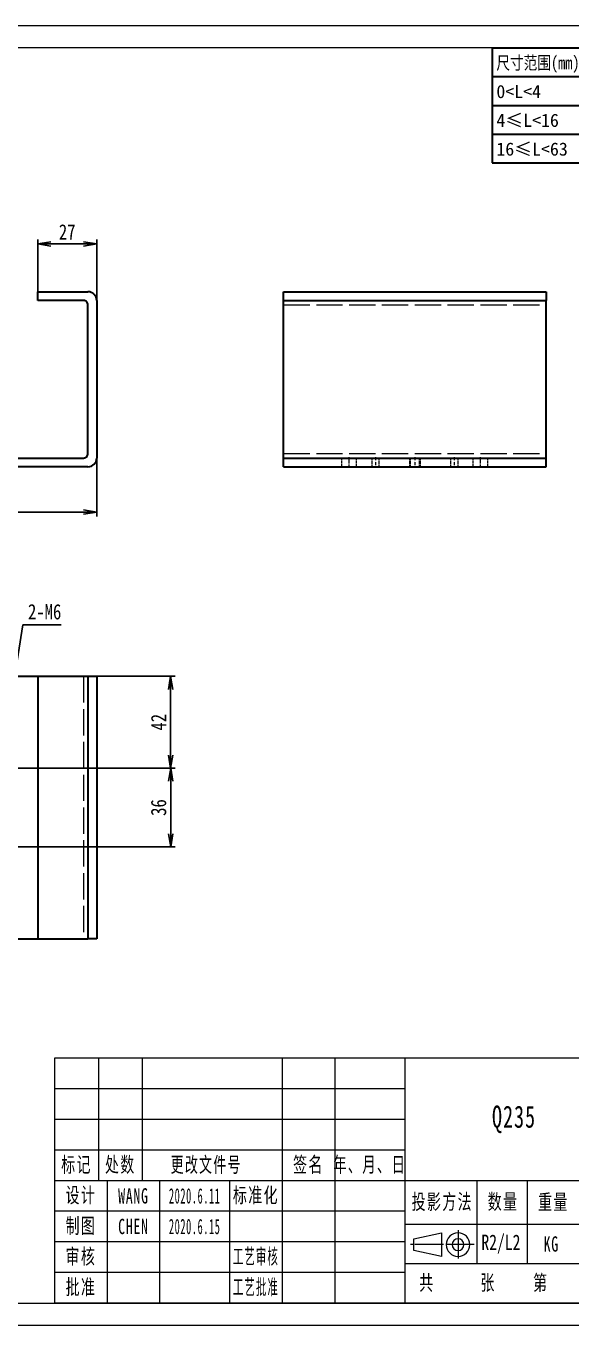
# Model space of a CAD drawing. Header units: millimetres. Extents: x -15766 to 80009, y -9701 to 15159.
# Drawn here: x -12963 to -12714, y 2838 to 3432 of the extents above; entities that cross this region are included whole.
import ezdxf

# ---------------------------------------------------------------- set-up
doc = ezdxf.new("R2010")
doc.units = ezdxf.units.MM
for name, pattern in [('CENTER-HOKUTO_1', [16, 13, -1, 1, -1]), ('DASHDOT', [18.5, 12, -3, 0.5, -3]), ('DASHED', [15, 12, -3]), ('HIDDEN-HOKUTO_1', [2, 1, -1])]:
    doc.linetypes.add(name, pattern=pattern)
doc.layers.get('DEFPOINTS').update_dxf_attribs({"lineweight": 18})
for name, color, linetype, lineweight in [('AM_7', 2, 'CENTER-HOKUTO_1', 18), ('AM_HID', 1, 'HIDDEN-HOKUTO_1', 18), ('AM_VIS', 7, 'Continuous', 18), ('CDRAFT0', 7, 'Continuous', 18), ('title_frame', 7, 'Continuous', 18), ('word_dim', 9, 'Continuous', 18), ('尺寸线层', 3, 'Continuous', 18), ('粗实线层', 7, 'Continuous', 35), ('粗实线层_1', 7, 'Continuous', 15), ('细实线层', 7, 'Continuous', 18)]:
    doc.layers.add(name, color=color, linetype=linetype, lineweight=lineweight)
doc.styles.add('DIM', font='', dxfattribs={"width": 0.8})
doc.styles.add('UserTxtStyle1', font='', dxfattribs={"width": 0.618357})
doc.styles.add('UserTxtStyle2', font='', dxfattribs={"width": 0.634692})
doc.styles.add('标准', font='', dxfattribs={"width": 0.667})
doc.styles.get('DIM').set_extended_font_data('NSimSun')
doc.styles.get('UserTxtStyle1').set_extended_font_data('宋体')
doc.styles.get('UserTxtStyle2').set_extended_font_data('宋体')
doc.styles.get('标准').set_extended_font_data('宋体')
doc.dimstyles.new('1-2', dxfattribs={"dimscale": 2, "dimtxt": 3.5, "dimasz": 3, "dimexe": 1, "dimexo": 0, "dimgap": 1, "dimtad": 1, "dimdsep": 46, "dimtxsty": 'DIM', "dimblk": 'OPEN', "dimcen": 0, "dimdle": 6, "dimclrd": 256, "dimclre": 256, "dimclrt": 3, "dimazin": 2, "dimtfac": 0.707107, "dimtmove": 0, "dimatfit": 3, "dimfxl": 0, "dimfrac": 2, "dimtolj": 1, "dimarcsym": 0})
doc.dimstyles.new('1-2$3', dxfattribs={"dimscale": 2, "dimtxt": 3.5, "dimasz": 2.5, "dimexe": 1, "dimexo": 0.625, "dimgap": 1.2, "dimtad": 1, "dimtih": 1, "dimtoh": 1, "dimdsep": 46, "dimtxsty": 'DIM', "dimblk": 'OPEN', "dimcen": 0, "dimdle": 5, "dimclrd": 256, "dimclre": 256, "dimclrt": 3, "dimazin": 2, "dimtfac": 0.5, "dimtofl": 0, "dimtmove": 0, "dimatfit": 3, "dimfxl": 0, "dimtolj": 1, "dimarcsym": 0})

# ---------------------------------------------------------------- blocks, each defined once
blk = doc.blocks.new('*X1595')
at = {"layer": 'CDRAFT0'}
for p, q in [((420, 297), (0, 297)), ((0, 0), (420, 0))]:
    blk.add_line(p, q, dxfattribs=at)
at = {"layer": '粗实线层_1'}
for p, q in [((415, 292), (25, 292)), ((25, 5), (415, 5))]:
    blk.add_line(p, q, dxfattribs=at)
blk = doc.blocks.new('自由公差_1')
at = {"layer": '粗实线层'}
for p, q in [((-80, 0), (0, 0)), ((-80, 0), (-80, -26.3)), ((-58.08, 0), (-58.08, -26.3)), ((-41.64, 0), (-41.64, -26.3)), ((-16.44, 0), (-16.44, -26.3)), ((0, 0), (0, -26.3)), ((-80, -6.58), (0, -6.58)), ((-80, -13.15), (0, -13.15)), ((-80, -19.73), (0, -19.73)), ((-80, -26.3), (0, -26.3))]:
    blk.add_line(p, q, dxfattribs=at)
at = {"layer": '尺寸线层', "linetype": 'Continuous', "attachment_point": 1, "line_spacing_factor": 0.9}
for s, insert, char_height, width in [('{\\W0.8;尺寸范围(mm)}', (-79.04, -1.92), 3, 22.6032), ('公 差', (-57.12, -1.92), 3, 22.6032), ('{\\W0.8;尺寸范围(mm)}', (-40.68, -1.92), 3, 22.6032), ('公 差', (-15.48, -1.92), 3, 22.6032), ('0<L<4', (-79.04, -8.49), 3, 22.6032), ('%%P0.1', (-57.12, -8.49), 3, 12.7119), ('63≤L<250', (-40.68, -8.49), 3, 22.6032), ('%%P0.5', (-15.48, -8.49), 3, 12.5771), ('4≤L<16', (-79.04, -15.07), 3, 22.6032), ('%%P0.2', (-57.12, -15.07), 3, 12.4769), ('%%P0.8', (-15.48, -15.07), 3, 13.0759), ('250≤L<1000', (-40.68, -15.07), 2.5, 22.6032), ('16≤L<63', (-79.04, -21.64), 3, 22.6032), ('%%P0.3', (-57.12, -21.64), 3, 12.7119), ('1000≤L<2500', (-40.68, -21.64), 2.3, 22.6032), ('%%P1.2', (-15.48, -21.64), 3, 12.8764)]:
    blk.add_mtext(s, dxfattribs=dict(at, insert=insert, char_height=char_height, width=width))
blk = doc.blocks.new('_OPEN')
at = {"color": 0, "linetype": 'ByBlock', "lineweight": -2}
for p, q in [((-1, 0.166667), (0, 0)), ((-1, -0.166667), (0, 0)), ((0, 0), (-1, 0))]:
    blk.add_line(p, q, dxfattribs=at)
blk = doc.blocks.new('*D1823')
at = {"layer": 'DEFPOINTS', "color": 0, "transparency": 16777216}
for p in [(-12930.53, 3332.81), (-12957.53, 3310.93), (-12930.53, 3306.93)]:
    blk.add_point(p, dxfattribs=at)
at = {"layer": 'word_dim', "linetype": 'Continuous', "lineweight": -2, "transparency": 16777216}
for p, q in [((-12957.53, 3310.93), (-12957.53, 3334.81)), ((-12951.53, 3332.81), (-12936.53, 3332.81)), ((-12930.53, 3306.93), (-12930.53, 3334.81))]:
    blk.add_line(p, q, dxfattribs=at)
at = {"layer": 'word_dim', "lineweight": -2, "transparency": 16777216, "xscale": 6, "yscale": 6, "zscale": 6, "rotation": 180}
blk.add_blockref('_OPEN', (-12957.53, 3332.81), dxfattribs=at)
at = {"layer": 'word_dim', "lineweight": -2, "transparency": 16777216, "xscale": 6, "yscale": 6, "zscale": 6}
blk.add_blockref('_OPEN', (-12930.53, 3332.81), dxfattribs=at)
at = {"layer": 'word_dim', "color": 3, "transparency": 16777216, "insert": (-12944.03, 3338.31), "char_height": 7, "attachment_point": 5, "style": 'DIM'}
blk.add_mtext('\\A1;27', dxfattribs=at)
blk = doc.blocks.new('*D1824')
at = {"layer": 'DEFPOINTS', "color": 0, "transparency": 16777216}
for p in [(-13230.53, 3234.93), (-12930.53, 3234.93), (-12930.53, 3210.19)]:
    blk.add_point(p, dxfattribs=at)
at = {"layer": 'word_dim', "linetype": 'Continuous', "lineweight": -2, "transparency": 16777216}
for p, q in [((-13230.53, 3234.93), (-13230.53, 3208.19)), ((-12930.53, 3234.93), (-12930.53, 3208.19)), ((-13224.53, 3210.19), (-12936.53, 3210.19))]:
    blk.add_line(p, q, dxfattribs=at)
at = {"layer": 'word_dim', "lineweight": -2, "transparency": 16777216, "xscale": 6, "yscale": 6, "zscale": 6, "rotation": 180}
blk.add_blockref('_OPEN', (-13230.53, 3210.19), dxfattribs=at)
at = {"layer": 'word_dim', "lineweight": -2, "transparency": 16777216, "xscale": 6, "yscale": 6, "zscale": 6}
blk.add_blockref('_OPEN', (-12930.53, 3210.19), dxfattribs=at)
at = {"layer": 'word_dim', "color": 3, "transparency": 16777216, "insert": (-13080.53, 3215.69), "char_height": 7, "attachment_point": 5, "style": 'DIM'}
blk.add_mtext('\\A1;300', dxfattribs=at)
blk = doc.blocks.new('*D1838')
at = {"layer": 'DEFPOINTS', "color": 0, "transparency": 16777216}
for p in [(-12933.12, 3135.11), (-12896.74, 3135.11), (-13130.73, 3093.11)]:
    blk.add_point(p, dxfattribs=at)
at = {"layer": 'word_dim', "linetype": 'Continuous', "lineweight": -2, "transparency": 16777216}
for p, q in [((-12933.12, 3135.11), (-12894.74, 3135.11)), ((-12896.74, 3099.11), (-12896.74, 3129.11)), ((-13130.73, 3093.11), (-12894.74, 3093.11))]:
    blk.add_line(p, q, dxfattribs=at)
at = {"layer": 'word_dim', "lineweight": -2, "transparency": 16777216, "xscale": 6, "yscale": 6, "zscale": 6}
for p, rotation in [((-12896.74, 3135.11), 90), ((-12896.74, 3093.11), 270)]:
    blk.add_blockref('_OPEN', p, dxfattribs=dict(at, rotation=rotation))
at = {"layer": 'word_dim', "color": 3, "transparency": 16777216, "insert": (-12902.24, 3114.11), "char_height": 7, "attachment_point": 5, "rotation": 90, "style": 'DIM'}
blk.add_mtext('\\A1;42', dxfattribs=at)
blk = doc.blocks.new('*D1839')
at = {"layer": 'DEFPOINTS', "color": 0, "transparency": 16777216}
for p in [(-13130.73, 3093.11), (-13130.73, 3057.11), (-12896.73, 3057.11)]:
    blk.add_point(p, dxfattribs=at)
at = {"layer": 'word_dim', "linetype": 'Continuous', "lineweight": -2, "transparency": 16777216}
for p, q in [((-13130.73, 3093.11), (-12894.73, 3093.11)), ((-12896.73, 3087.11), (-12896.73, 3063.11)), ((-13130.73, 3057.11), (-12894.73, 3057.11))]:
    blk.add_line(p, q, dxfattribs=at)
at = {"layer": 'word_dim', "lineweight": -2, "transparency": 16777216, "xscale": 6, "yscale": 6, "zscale": 6}
for p, rotation in [((-12896.73, 3093.11), 90), ((-12896.73, 3057.11), 270)]:
    blk.add_blockref('_OPEN', p, dxfattribs=dict(at, rotation=rotation))
at = {"layer": 'word_dim', "color": 3, "transparency": 16777216, "insert": (-12902.23, 3075.11), "char_height": 7, "attachment_point": 5, "rotation": 90, "style": 'DIM'}
blk.add_mtext('\\A1;36', dxfattribs=at)
blk = doc.blocks.new('*D1841')
at = {"layer": 'DEFPOINTS', "color": 0, "transparency": 16777216}
for p in [(-12977.06, 3078.08), (-12978, 3072.15)]:
    blk.add_point(p, dxfattribs=at)
at = {"layer": 'word_dim', "linetype": 'Continuous', "lineweight": -2, "transparency": 16777216}
for p, q in [((-12964.3, 3158.7), (-12976.28, 3083.02)), ((-12946.78, 3158.7), (-12964.3, 3158.7))]:
    blk.add_line(p, q, dxfattribs=at)
at = {"layer": 'word_dim', "lineweight": -2, "transparency": 16777216, "xscale": 5, "yscale": 5, "zscale": 5, "rotation": 261.003677348442}
blk.add_blockref('_OPEN', (-12977.06, 3078.08), dxfattribs=at)
at = {"layer": 'word_dim', "color": 3, "transparency": 16777216, "insert": (-12954.34, 3164.6), "char_height": 7, "attachment_point": 5, "style": 'DIM'}
blk.add_mtext('\\A1;2-M6', dxfattribs=at)

msp = doc.modelspace()

# ---------------------------------------------------------------- linework, layer by layer
at = {"layer": 'AM_7', "color": 2, "linetype": 'DASHDOT', "lineweight": 13, "ltscale": 0.120007}
for p, q in [((-12815.12998, 3230.53282), (-12815.12998, 3235.33312)), ((-12755.12998, 3230.53282), (-12755.12998, 3235.33312))]:
    msp.add_line(p, q, dxfattribs=at)
at = {"layer": 'AM_7', "color": 2, "linetype": 'DASHDOT', "lineweight": 13, "ltscale": 0.12002}
for p, q in [((-12803.12998, 3235.33312), (-12803.12998, 3230.53234)), ((-12785.12998, 3235.33312), (-12785.12998, 3230.53234)), ((-12767.12998, 3235.33312), (-12767.12998, 3230.53234))]:
    msp.add_line(p, q, dxfattribs=at)
at = {"layer": 'AM_HID', "color": 1, "linetype": 'DASHED', "lineweight": 13}
for p, q in [((-12845.12998, 3306.93321), (-12725.12998, 3306.93321)), ((-12845.12998, 3306.93321), (-12725.12998, 3306.93321)), ((-12845.12998, 3304.93321), (-12725.12998, 3304.93321)), ((-12845.12998, 3304.93321), (-12725.12998, 3304.93321)), ((-12845.12998, 3236.93321), (-12725.12998, 3236.93321)), ((-12845.12998, 3236.93321), (-12725.12998, 3236.93321)), ((-12845.12998, 3234.93321), (-12725.12998, 3234.93321)), ((-12845.12998, 3234.93321), (-12725.12998, 3234.93321)), ((-12936.53233, 3135.11352), (-12936.53233, 3015.11352)), ((-12936.53233, 3135.11352), (-12936.53233, 3015.11352)), ((-12934.53233, 3015.11352), (-12934.53233, 3135.11352)), ((-12934.53233, 3135.11352), (-12934.53233, 3015.11352))]:
    msp.add_line(p, q, dxfattribs=at)
at = {"layer": 'AM_HID', "color": 1, "linetype": 'DASHED', "lineweight": 13, "ltscale": 0.1}
for p, q in [((-12818.4542, 3230.93321), (-12818.4542, 3234.93321)), ((-12818.4542, 3230.93321), (-12818.4542, 3234.93321)), ((-12811.80576, 3230.93321), (-12811.80576, 3234.93321)), ((-12811.80576, 3230.93321), (-12811.80576, 3234.93321)), ((-12804.75108, 3234.93321), (-12804.75108, 3230.93321)), ((-12801.50889, 3234.93321), (-12801.50889, 3230.93321)), ((-12787.58701, 3234.93321), (-12787.58701, 3230.93321)), ((-12787.58701, 3234.93321), (-12787.58701, 3230.93321)), ((-12787.19639, 3234.93321), (-12787.19639, 3230.93321)), ((-12783.06358, 3234.93321), (-12783.06358, 3230.93321)), ((-12782.67295, 3234.93321), (-12782.67295, 3230.93321)), ((-12782.67295, 3234.93321), (-12782.67295, 3230.93321)), ((-12768.75108, 3234.93321), (-12768.75108, 3230.93321)), ((-12765.50889, 3234.93321), (-12765.50889, 3230.93321)), ((-12758.4542, 3230.93321), (-12758.4542, 3234.93321)), ((-12758.4542, 3230.93321), (-12758.4542, 3234.93321)), ((-12751.80576, 3230.93321), (-12751.80576, 3234.93321)), ((-12751.80576, 3230.93321), (-12751.80576, 3234.93321))]:
    msp.add_line(p, q, dxfattribs=at)
at = {"layer": 'AM_VIS', "color": 7, "lineweight": 35}
for p, q in [((-12957.53233, 3310.93321), (-12934.53233, 3310.93321)), ((-12845.12998, 3310.93321), (-12725.12998, 3310.93321)), ((-12936.53233, 3306.93321), (-12957.53233, 3306.93321)), ((-12934.53233, 3236.93321), (-12934.53233, 3304.93321)), ((-12930.53233, 3306.93321), (-12930.53233, 3234.93321)), ((-12845.12998, 3234.93321), (-12845.12998, 3306.93321)), ((-12845.12998, 3306.93321), (-12725.12998, 3306.93321)), ((-12725.12998, 3234.93321), (-12725.12998, 3306.93321)), ((-13224.53233, 3234.93321), (-12936.53233, 3234.93321)), ((-12845.12998, 3234.93321), (-12725.12998, 3234.93321)), ((-12934.53233, 3230.93321), (-13226.53233, 3230.93321)), ((-12845.12998, 3230.93321), (-12725.12998, 3230.93321)), ((-13210.53233, 3135.11352), (-12957.53233, 3135.11352)), ((-12957.53233, 3135.11352), (-12934.53233, 3135.11352)), ((-12957.53233, 3135.11352), (-12957.53233, 3015.11352)), ((-12934.53233, 3135.11352), (-12934.53233, 3015.11352)), ((-12930.53233, 3135.11352), (-12930.53233, 3015.11352)), ((-13210.53233, 3015.11352), (-12957.53233, 3015.11352)), ((-12957.53233, 3015.11352), (-12934.53233, 3015.11352))]:
    msp.add_line(p, q, dxfattribs=at)
at = {"layer": 'AM_VIS', "color": 7, "lineweight": 35, "ltscale": 0.1}
msp.add_line((-12957.53233, 3306.93321), (-12957.53233, 3310.93321), dxfattribs=at)
at = {"layer": 'AM_VIS', "color": 7, "lineweight": 35, "ltscale": 0.029297}
for p, q in [((-12845.12998, 3309.76134), (-12845.12998, 3310.93321)), ((-12725.12998, 3310.93321), (-12725.12998, 3309.76134)), ((-12931.7042, 3135.11352), (-12930.53233, 3135.11352)), ((-12930.53233, 3015.11352), (-12931.7042, 3015.11352))]:
    msp.add_line(p, q, dxfattribs=at)
at = {"layer": 'AM_VIS', "color": 7, "lineweight": 35, "ltscale": 0.070703}
for p, q in [((-12845.12998, 3306.93321), (-12845.12998, 3309.76134)), ((-12725.12998, 3309.76134), (-12725.12998, 3306.93321)), ((-12934.53233, 3135.11352), (-12931.7042, 3135.11352)), ((-12931.7042, 3015.11352), (-12934.53233, 3015.11352))]:
    msp.add_line(p, q, dxfattribs=at)
at = {"layer": 'AM_VIS', "color": 7, "lineweight": 35, "ltscale": 0.070715}
for p, q in [((-12845.12998, 3232.1046), (-12845.12998, 3234.93321)), ((-12725.12998, 3232.1046), (-12725.12998, 3234.93321))]:
    msp.add_line(p, q, dxfattribs=at)
at = {"layer": 'AM_VIS', "color": 7, "lineweight": 35, "ltscale": 0.029285}
for p, q in [((-12845.12998, 3230.93321), (-12845.12998, 3232.1046)), ((-12725.12998, 3230.93321), (-12725.12998, 3232.1046))]:
    msp.add_line(p, q, dxfattribs=at)
at = {"layer": 'AM_VIS', "color": 7, "lineweight": 35}
for centre, radius, start, end in [((-12934.53233, 3306.93321), 4, 359.99991723, 90.00008447), ((-12936.53233, 3304.93321), 2, 0.00000017, 90.0000025), ((-12936.53233, 3236.93321), 2, 269.9999975, 0.00000005), ((-12934.53233, 3234.93321), 4, 269.9999975, 359.99991722)]:
    msp.add_arc(centre, radius, start, end, dxfattribs=at)
at = {"layer": '粗实线层_1'}
for p, q in [((-12589.7638, 2960.48453), (-12949.7638, 2960.48453)), ((-12949.7638, 2960.48453), (-12949.7638, 2848.48453)), ((-12789.7638, 2960.48453), (-12789.7638, 2848.48453)), ((-12689.7638, 2904.48453), (-12949.7638, 2904.48453)), ((-12869.7638, 2904.48453), (-12869.7638, 2848.48453)), ((-12756.7638, 2904.48453), (-12756.7638, 2866.48453)), ((-12733.7638, 2904.48453), (-12733.7638, 2866.48453)), ((-12789.7638, 2890.48453), (-12949.7638, 2890.48453)), ((-12789.7638, 2876.48453), (-12949.7638, 2876.48453)), ((-12689.7638, 2866.48453), (-12789.7638, 2866.48453)), ((-12789.7638, 2862.48453), (-12949.7638, 2862.48453)), ((-12589.7638, 2848.48453), (-12949.7638, 2848.48453))]:
    msp.add_line(p, q, dxfattribs=at)
at = {"layer": '细实线层'}
for p, q in [((-12929.7638, 2960.48453), (-12929.7638, 2904.48453)), ((-12909.7638, 2960.48453), (-12909.7638, 2904.48453)), ((-12845.7638, 2960.48453), (-12845.7638, 2848.48453)), ((-12821.7638, 2960.48453), (-12821.7638, 2848.48453)), ((-12789.7638, 2946.48453), (-12949.7638, 2946.48453)), ((-12789.7638, 2932.48453), (-12949.7638, 2932.48453)), ((-12789.7638, 2918.48453), (-12949.7638, 2918.48453)), ((-12925.7638, 2904.48453), (-12925.7638, 2848.48453)), ((-12901.7638, 2904.48453), (-12901.7638, 2848.48453)), ((-12689.7638, 2884.48453), (-12789.7638, 2884.48453))]:
    msp.add_line(p, q, dxfattribs=at)
at = {"layer": '细实线层', "color": 2, "linetype": 'CENTER-HOKUTO_1', "lineweight": 18}
for p, q in [((-12765.36755, 2881.88418), (-12765.36755, 2867.93058)), ((-12772.06772, 2875.24218), (-12787.98384, 2875.24218)), ((-12757.94287, 2875.24218), (-12771.85418, 2875.24218))]:
    msp.add_line(p, q, dxfattribs=at)
at = {"layer": '细实线层', "color": 3}
for p, q in [((-12785.56046, 2877.94218), (-12772.90636, 2880.64218)), ((-12785.56046, 2872.54218), (-12785.56046, 2877.94218)), ((-12772.90636, 2880.64218), (-12772.90636, 2869.84218)), ((-12772.90636, 2869.84218), (-12785.56046, 2872.54218))]:
    msp.add_line(p, q, dxfattribs=at)
for radius in [5.4, 2.7]:
    msp.add_arc((-12765.36755, 2875.24218), radius, 0, 359.98938268, dxfattribs=at)

# ---------------------------------------------------------------- block references
at = {"layer": 'title_frame', "xscale": 2, "yscale": 2, "zscale": 2}
for name, p in [('*X1595', (-13419.7638, 2838.48453)), ('自由公差_1', (-12589.7638, 3422.48453))]:
    msp.add_blockref(name, p, dxfattribs=at)

# ---------------------------------------------------------------- texts
at = {"layer": '尺寸线层', "attachment_point": 5, "line_spacing_factor": 1.15057}
for s, insert, char_height, width, style in [('{\\T1.1;Q235}', (-12739.7638, 2932.48453), 10.1006116, 58.9160087, '标准'), ('\\T1.1;标记', (-12939.7638, 2911.48453), 7, 36, '标准'), ('\\T1.1;处数', (-12919.7638, 2911.48453), 7, 36, '标准'), ('\\T1.1;更改文件号', (-12880.49696, 2911.43654), 7, 60, 'UserTxtStyle1'), ('\\T1.1;签名', (-12833.7638, 2911.48453), 7, 44, '标准'), ('\\T1.1;年、月、日', (-12805.7638, 2911.48453), 7, 60, 'UserTxtStyle2'), ('\\T1.1;设计', (-12937.7638, 2897.48453), 7, 44, '标准'), ('{\\T1.1;WANG}', (-12913.7638, 2897.48453), 7, 44, '标准'), ('{\\W0.5;\\T1.1;2020.6.11}', (-12885.7638, 2897.48453), 7, 32, '标准'), ('\\T1.1;标准化', (-12857.7638, 2897.48453), 7, 44, '标准'), ('\\T1.1;投影方法', (-12772.57381, 2894.48453), 7, 44, '标准'), ('\\T1.1;数量', (-12744.7638, 2894.48453), 7, 44, '标准'), ('\\T1.1;重量', (-12721.7638, 2894.48453), 7, 44, '标准'), ('\\T1.1;制图', (-12937.7638, 2883.48453), 7, 44, '标准'), ('{\\T1.1;CHEN}', (-12913.7638, 2883.48453), 7, 44, '标准'), ('{\\W0.5;\\T1.1;2020.6.15}', (-12885.7638, 2883.48453), 7, 32, '标准'), ('{\\fFangSong|b0|i0|c134|p49;\\W0.75;\\C3;R2/L2}', (-12745.7638, 2875.48453), 7, 22, '标准'), ('{\\T1.1;KG}', (-12722.7638, 2875.48453), 7, 22, '标准'), ('\\T1.1;审核', (-12937.7638, 2869.48453), 7, 44, '标准'), ('{\\W0.5;\\T1.1;工艺审核}', (-12857.7638, 2869.48453), 7, 44, '标准'), ('{\\T1.1;批准}', (-12937.7638, 2855.48453), 7, 44, '标准'), ('{\\W0.5;\\T1.1;工艺批准}', (-12857.7638, 2855.48453), 7, 44, '标准'), ('\\T1.1;共', (-12779.62114, 2857.48453), 7, 16, '标准'), ('\\T1.1;张', (-12751.62114, 2857.48453), 7, 16, '标准'), ('\\T1.1;第', (-12727.54332, 2857.48453), 7, 16, '标准')]:
    msp.add_mtext(s, dxfattribs=dict(at, insert=insert, char_height=char_height, width=width, style=style))

# ---------------------------------------------------------------- dimensions: what is measured, and where the dimension line sits
at = {"layer": 'word_dim', "color": 3, "true_color": 0x00ff00}
for base, p1, p2, picture, middle in [((-12930.53233, 3332.81169), (-12957.53233, 3310.93321), (-12930.53233, 3306.93321), '*D1823', (-12944.03233, 3338.31169)), ((-12930.53233, 3210.19473), (-13230.53233, 3234.93321), (-12930.53233, 3234.93321), '*D1824', (-13080.53233, 3215.69473))]:
    dim = msp.add_linear_dim(base=base, p1=p1, p2=p2, dimstyle='1-2', dxfattribs=at)
    dim.commit()
    dim.dimension.update_dxf_attribs({"geometry": picture, "text_midpoint": middle})
dim = msp.add_diameter_dim_2p(p1=(-12978.00144, 3072.15042), p2=(-12977.06321, 3078.07661), dimstyle='1-2$3', override={"dimpost": '2-M<>'}, dxfattribs=at)
dim.commit()
dim.dimension.update_dxf_attribs({"geometry": '*D1841', "text_midpoint": (-12954.33915, 3158.69919), "dimtype": 163})
for base, p2, picture, middle in [((-12896.74012, 3135.11352), (-12933.11826, 3135.11352), '*D1838', (-12902.24012, 3114.11352)), ((-12896.72562, 3057.11352), (-13130.7335, 3057.11352), '*D1839', (-12902.22562, 3075.11352))]:
    dim = msp.add_linear_dim(base=base, p1=(-13130.7335, 3093.11352), p2=p2, angle=90, dimstyle='1-2', dxfattribs=at)
    dim.commit()
    dim.dimension.update_dxf_attribs({"geometry": picture, "text_midpoint": middle})

doc.saveas('drawing.dxf')
